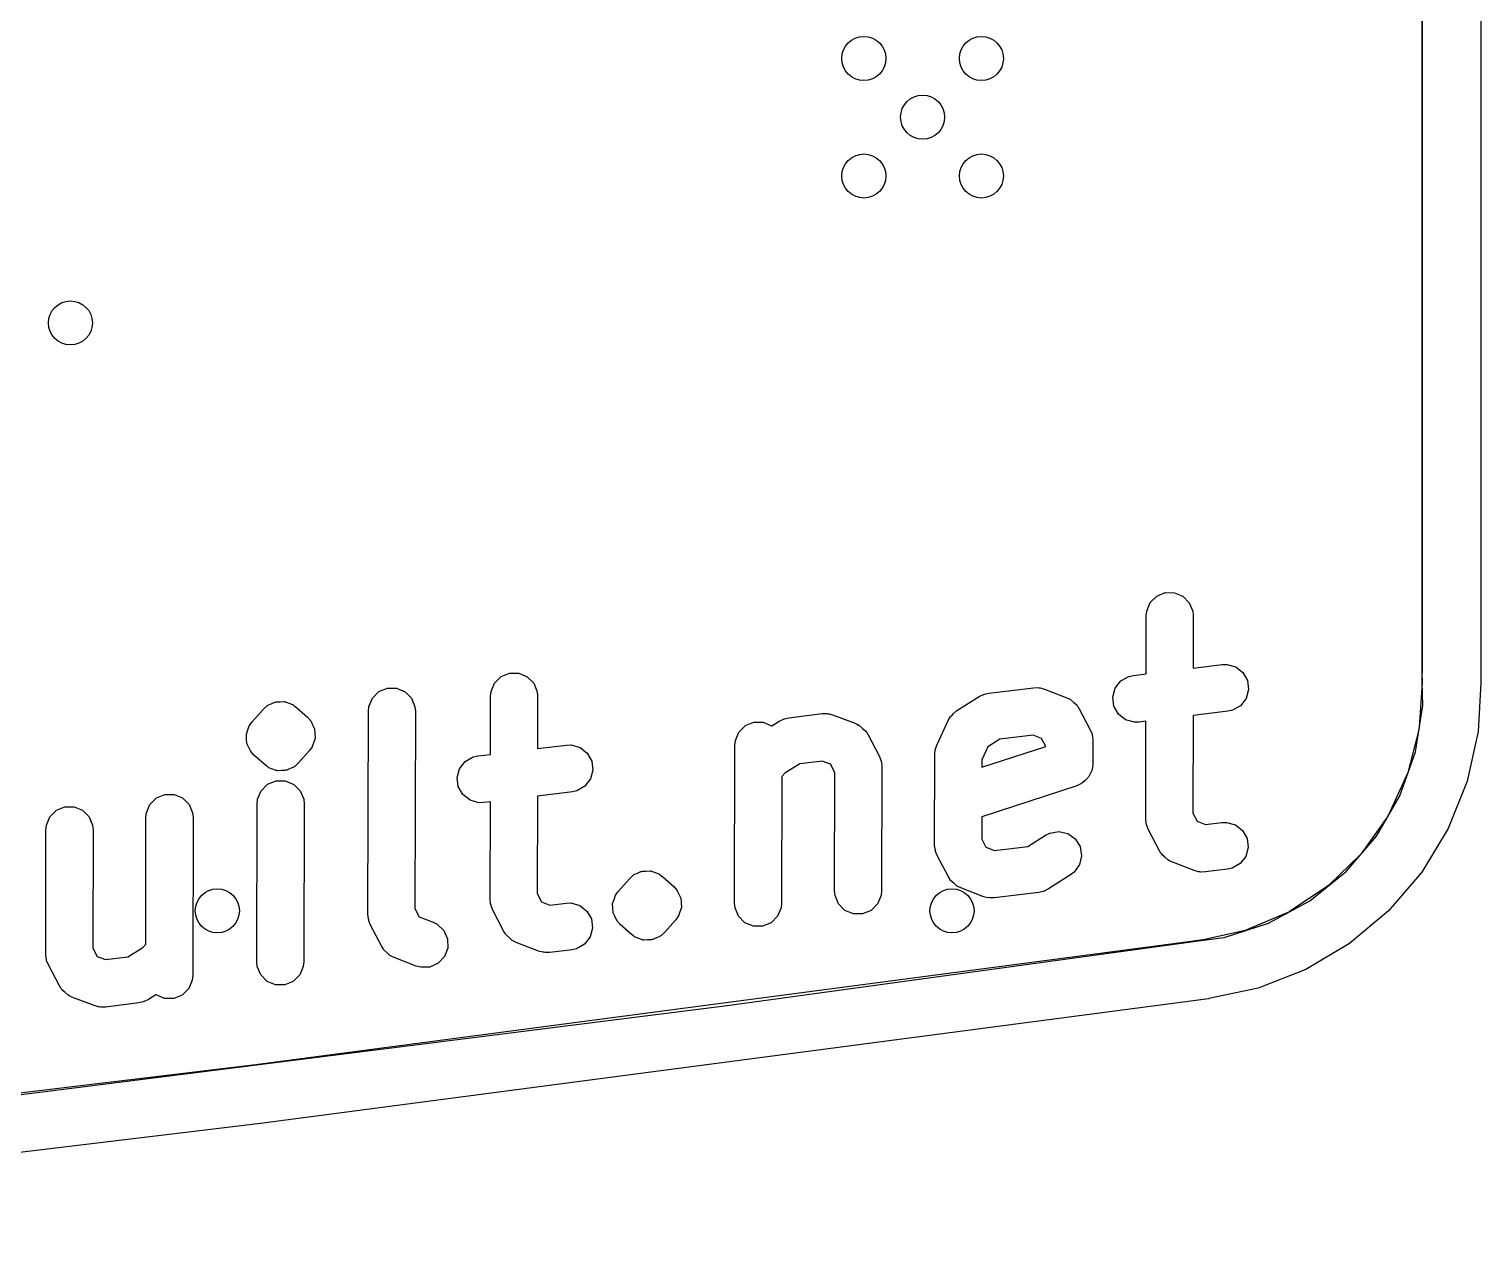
# Model space of a CAD drawing. Extents: x 94.3 to 177.3, y -118.1 to -62.3.
# Drawn here: x 172.359 to 177.3, y -115.613 to -111.5 of the extents above; entities that cross this region are included whole.
import ezdxf

# ---------------------------------------------------------------- set-up
doc = ezdxf.new("R2010")
doc.units = 0
doc.layers.add('BLACK', color=7, linetype='CONTINUOUS')

msp = doc.modelspace()

# ---------------------------------------------------------------- linework, layer by layer
at = {"layer": 'BLACK', "linetype": 'CONTINUOUS'}
for p, q in [((177.0995, -97.472966), (177.0995, -113.687004)), ((177.1, -113.72), (177.1, -97.44)), ((177.3, -97.44), (177.3, -113.72)), ((176.17444, -113.45154), (176.19656, -113.429516)), ((176.19656, -113.429516), (176.225425, -113.417634)), ((176.225425, -113.417634), (176.256639, -113.417702)), ((176.256639, -113.417702), (176.285452, -113.42971)), ((176.285452, -113.42971), (176.307476, -113.45183)), ((176.160861, -113.495956), (176.162432, -113.480352)), ((176.162432, -113.480352), (176.17444, -113.45154)), ((176.307476, -113.45183), (176.319358, -113.480695)), ((176.319358, -113.480695), (176.320861, -113.496305)), ((176.160428, -113.694074), (176.160861, -113.495956)), ((176.320861, -113.496305), (176.320472, -113.674424)), ((176.320472, -113.674424), (176.419582, -113.662255)), ((176.419582, -113.662255), (176.43526, -113.661879)), ((176.43526, -113.661879), (176.46534, -113.67022)), ((176.46534, -113.67022), (176.489937, -113.689438)), ((173.931566, -113.754268), (173.943574, -113.725456)), ((173.943574, -113.725456), (173.965694, -113.703432)), ((173.965694, -113.703432), (173.994559, -113.69155)), ((173.994559, -113.69155), (174.025773, -113.691618)), ((174.025773, -113.691618), (174.054586, -113.703626)), ((174.054586, -113.703626), (174.07661, -113.725746)), ((174.07661, -113.725746), (174.088492, -113.754611)), ((176.055401, -113.742792), (176.074619, -113.718194)), ((176.074619, -113.718194), (176.101787, -113.702824)), ((176.101787, -113.702824), (176.117091, -113.699396)), ((176.117091, -113.699396), (176.160428, -113.694074)), ((176.489937, -113.689438), (176.505308, -113.716606)), ((176.505308, -113.716606), (176.509112, -113.747587)), ((177.099383, -113.724926), (177.089458, -113.875843)), ((177.0995, -113.687004), (177.098764, -113.693222)), ((177.098764, -113.693222), (177.099474, -113.720338)), ((177.099474, -113.720338), (177.099383, -113.724926)), ((177.100192, -113.721956), (177.1, -113.72)), ((177.102158, -113.802049), (177.100033, -113.722618)), ((177.100033, -113.722618), (177.100034, -113.722618)), ((177.100034, -113.722618), (177.100192, -113.721956)), ((177.299586, -113.724199), (177.290357, -113.890436)), ((177.3, -113.72), (177.299586, -113.724199)), ((173.515642, -113.805337), (173.52765, -113.776525)), ((173.52765, -113.776525), (173.54977, -113.754501)), ((173.54977, -113.754501), (173.578635, -113.742619)), ((173.578635, -113.742619), (173.609849, -113.742687)), ((173.609849, -113.742687), (173.638662, -113.754695)), ((173.638662, -113.754695), (173.660686, -113.776815)), ((173.660686, -113.776815), (173.672568, -113.80568)), ((173.929562, -113.96799), (173.929995, -113.769872)), ((173.929995, -113.769872), (173.931566, -113.754268)), ((174.088492, -113.754611), (174.089995, -113.770221)), ((174.089995, -113.770221), (174.089606, -113.94834)), ((175.516956, -113.819137), (175.592663, -113.771459)), ((175.592663, -113.771459), (175.606688, -113.764443)), ((175.606688, -113.764443), (175.608575, -113.76412)), ((175.608575, -113.76412), (175.610241, -113.763178)), ((175.610241, -113.763178), (175.625545, -113.75975)), ((175.625545, -113.75975), (175.77679, -113.74118)), ((175.77679, -113.74118), (175.792468, -113.740804)), ((175.792468, -113.740804), (175.796257, -113.741854)), ((175.796257, -113.741854), (175.800187, -113.741757)), ((175.800187, -113.741757), (175.815303, -113.745934)), ((175.815303, -113.745934), (175.890841, -113.77504)), ((175.890841, -113.77504), (175.898488, -113.778885)), ((175.898488, -113.778885), (175.900489, -113.779514)), ((175.900489, -113.779514), (175.901616, -113.780457)), ((175.901616, -113.780457), (175.904852, -113.782085)), ((175.904852, -113.782085), (175.914361, -113.791131)), ((176.04706, -113.772872), (176.055401, -113.742792)), ((176.050864, -113.803853), (176.04706, -113.772872)), ((176.50077, -113.777667), (176.481553, -113.802265)), ((176.509112, -113.747587), (176.50077, -113.777667)), ((173.118023, -113.857706), (173.155918, -113.814672)), ((173.155918, -113.814672), (173.167386, -113.803975)), ((173.167386, -113.803975), (173.167672, -113.803834)), ((173.167672, -113.803834), (173.167884, -113.803598)), ((173.167884, -113.803598), (173.169995, -113.802582)), ((173.169995, -113.802582), (173.171657, -113.800928)), ((173.171657, -113.800928), (173.183704, -113.795968)), ((173.183704, -113.795968), (173.19541, -113.790225)), ((173.19541, -113.790225), (173.195727, -113.790204)), ((173.195727, -113.790204), (173.196014, -113.790067)), ((173.196014, -113.790067), (173.198356, -113.789936)), ((173.198356, -113.789936), (173.200522, -113.789045)), ((173.200522, -113.789045), (173.213547, -113.789073)), ((173.213547, -113.789073), (173.226562, -113.788247)), ((173.226562, -113.788247), (173.226862, -113.788349)), ((173.226862, -113.788349), (173.22718, -113.788332)), ((173.22718, -113.788332), (173.229393, -113.789107)), ((173.229393, -113.789107), (173.231736, -113.789113)), ((173.231736, -113.789113), (173.243762, -113.794125)), ((173.243762, -113.794125), (173.256099, -113.798341)), ((173.256099, -113.798341), (173.256338, -113.798552)), ((173.256338, -113.798552), (173.256638, -113.798657)), ((173.256638, -113.798657), (173.259287, -113.800595)), ((173.259287, -113.800595), (173.260549, -113.801121)), ((173.260549, -113.801121), (173.262005, -113.802584)), ((173.262005, -113.802584), (173.269295, -113.807917)), ((173.269295, -113.807917), (173.307023, -113.841666)), ((173.512563, -114.51199), (173.514071, -113.820941)), ((173.514071, -113.820941), (173.515642, -113.805337)), ((173.672568, -113.80568), (173.674071, -113.82129)), ((173.674071, -113.82129), (173.672606, -114.492629)), ((174.94494, -113.843318), (175.058375, -113.82939)), ((175.058375, -113.82939), (175.074053, -113.829014)), ((175.074053, -113.829014), (175.077842, -113.830064)), ((175.077842, -113.830064), (175.081772, -113.829967)), ((175.081772, -113.829967), (175.096888, -113.834144)), ((175.096888, -113.834144), (175.172426, -113.86325)), ((175.500397, -113.834645), (175.504569, -113.828754)), ((175.504569, -113.828754), (175.516956, -113.819137)), ((175.914361, -113.791131), (175.92442, -113.799555)), ((175.92442, -113.799555), (175.926401, -113.802585)), ((175.926401, -113.802585), (175.927468, -113.8036)), ((175.927468, -113.8036), (175.928318, -113.805517)), ((175.928318, -113.805517), (175.933003, -113.812681)), ((175.933003, -113.812681), (175.970647, -113.884822)), ((176.066234, -113.831021), (176.050864, -113.803853)), ((176.090832, -113.850239), (176.066234, -113.831021)), ((176.439081, -113.821063), (176.32012, -113.835669)), ((176.454384, -113.817635), (176.439081, -113.821063)), ((176.481553, -113.802265), (176.454384, -113.817635)), ((177.077229, -113.958999), (177.102158, -113.802049)), ((173.103946, -113.884822), (173.108863, -113.870435)), ((173.108863, -113.870435), (173.109108, -113.870093)), ((173.109108, -113.870093), (173.109178, -113.869896)), ((173.109178, -113.869896), (173.10955, -113.869479)), ((173.10955, -113.869479), (173.118023, -113.857706)), ((173.307023, -113.841666), (173.316833, -113.852349)), ((173.316833, -113.852349), (173.317253, -113.852719)), ((173.317253, -113.852719), (173.317345, -113.852906)), ((173.317345, -113.852906), (173.31763, -113.853217)), ((173.31763, -113.853217), (173.32424, -113.86696)), ((173.32424, -113.86696), (173.331003, -113.880742)), ((173.331003, -113.880742), (173.331023, -113.88106)), ((173.331023, -113.88106), (173.331161, -113.881347)), ((173.331161, -113.881347), (173.332007, -113.89656)), ((174.774836, -113.892059), (174.796956, -113.870035)), ((174.796956, -113.870035), (174.825821, -113.858153)), ((174.825821, -113.858153), (174.857035, -113.858222)), ((174.857035, -113.858222), (174.885848, -113.870229)), ((174.885848, -113.870229), (174.886646, -113.871031)), ((174.886646, -113.871031), (174.912059, -113.855027)), ((174.912059, -113.855027), (174.926084, -113.848011)), ((174.926084, -113.848011), (174.927971, -113.847688)), ((174.927971, -113.847688), (174.929637, -113.846746)), ((174.929637, -113.846746), (174.94494, -113.843318)), ((175.172426, -113.86325), (175.180073, -113.867095)), ((175.180073, -113.867095), (175.182074, -113.867724)), ((175.182074, -113.867724), (175.183201, -113.868667)), ((175.183201, -113.868667), (175.186437, -113.870295)), ((175.186437, -113.870295), (175.195946, -113.879341)), ((175.195946, -113.879341), (175.206005, -113.887765)), ((175.449108, -113.934441), (175.487087, -113.853014)), ((175.487087, -113.853014), (175.495077, -113.83952)), ((175.495077, -113.83952), (175.500397, -113.834645)), ((176.120912, -113.85858), (176.090832, -113.850239)), ((176.136589, -113.858204), (176.120912, -113.85858)), ((176.160076, -113.85532), (176.136589, -113.858204)), ((176.159353, -114.187005), (176.160076, -113.85532)), ((176.32012, -113.835669), (176.319396, -114.167645)), ((177.089458, -113.875843), (177.088019, -113.884902)), ((173.098768, -113.899973), (173.09887, -113.899672)), ((173.099737, -113.915234), (173.098768, -113.899973)), ((173.098853, -113.899354), (173.103946, -113.884822)), ((173.09887, -113.899672), (173.098853, -113.899354)), ((173.100588, -113.93052), (173.099737, -113.915234)), ((173.100725, -113.930806), (173.100588, -113.93052)), ((173.100746, -113.931124), (173.100725, -113.930806)), ((173.107495, -113.94488), (173.100746, -113.931124)), ((173.327858, -113.926882), (173.322887, -113.941432)), ((173.332895, -113.912513), (173.327858, -113.926882)), ((173.332007, -113.89656), (173.332981, -113.911894)), ((173.332981, -113.911894), (173.332877, -113.912197)), ((173.332877, -113.912197), (173.332895, -113.912513)), ((174.761257, -113.936476), (174.762828, -113.920872)), ((174.762828, -113.920872), (174.774836, -113.892059)), ((175.206005, -113.887765), (175.207986, -113.890795)), ((175.207986, -113.890795), (175.209053, -113.89181)), ((175.209053, -113.89181), (175.209903, -113.893727)), ((175.209903, -113.893727), (175.214588, -113.900891)), ((175.214588, -113.900891), (175.252232, -113.973032)), ((175.662792, -113.916378), (175.622139, -113.94198)), ((175.776438, -113.902425), (175.662792, -113.916378)), ((175.805127, -113.913479), (175.776438, -113.902425)), ((175.819289, -113.94062), (175.805127, -113.913479)), ((175.970647, -113.884822), (175.976504, -113.899369)), ((175.976504, -113.899369), (175.976826, -113.903013)), ((175.976826, -113.903013), (175.978219, -113.906396)), ((175.978219, -113.906396), (175.979722, -113.922006)), ((175.979722, -113.922006), (175.979554, -113.998789)), ((177.088019, -113.884902), (177.051262, -114.029232)), ((177.290357, -113.890436), (177.252745, -114.059627)), ((173.114119, -113.95865), (173.107495, -113.94488)), ((173.114403, -113.95896), (173.114119, -113.95865)), ((173.114496, -113.959148), (173.114403, -113.95896)), ((173.114915, -113.959517), (173.114496, -113.959148)), ((173.124726, -113.970201), (173.114915, -113.959517)), ((173.162454, -114.00395), (173.124726, -113.970201)), ((173.313726, -113.954161), (173.275831, -113.997195)), ((173.322203, -113.942382), (173.313726, -113.954161)), ((173.322571, -113.941971), (173.322203, -113.942382)), ((173.322639, -113.941776), (173.322571, -113.941971)), ((173.322887, -113.941432), (173.322639, -113.941776)), ((173.843754, -113.99211), (173.870922, -113.97674)), ((173.870922, -113.97674), (173.886225, -113.973312)), ((173.886225, -113.973312), (173.929562, -113.96799)), ((174.089606, -113.94834), (174.188716, -113.936171)), ((174.188716, -113.936171), (174.204394, -113.935795)), ((174.204394, -113.935795), (174.234474, -113.944136)), ((174.234474, -113.944136), (174.259071, -113.963354)), ((174.259071, -113.963354), (174.274442, -113.990522)), ((174.760084, -114.473957), (174.761257, -113.936476)), ((175.252232, -113.973032), (175.258089, -113.987579)), ((175.440939, -114.275215), (175.441609, -113.968082)), ((175.441609, -113.968082), (175.44318, -113.952479)), ((175.44318, -113.952479), (175.443829, -113.950921)), ((175.443829, -113.950921), (175.443903, -113.949234)), ((175.443903, -113.949234), (175.449108, -113.934441)), ((175.601514, -114.011551), (175.819289, -113.94062)), ((175.622139, -113.94198), (175.60157, -113.986078)), ((177.02405, -114.108756), (177.077229, -113.958999)), ((173.169743, -114.009282), (173.162454, -114.00395)), ((173.1712, -114.010746), (173.169743, -114.009282)), ((173.172461, -114.011271), (173.1712, -114.010746)), ((173.175111, -114.01321), (173.172461, -114.011271)), ((173.175412, -114.013315), (173.175111, -114.01321)), ((173.17565, -114.013525), (173.175412, -114.013315)), ((173.187976, -114.017737), (173.17565, -114.013525)), ((173.200013, -114.022754), (173.187976, -114.017737)), ((173.202355, -114.022759), (173.200013, -114.022754)), ((173.204569, -114.023535), (173.202355, -114.022759)), ((173.204887, -114.023517), (173.204569, -114.023535)), ((173.205188, -114.02362), (173.204887, -114.023517)), ((173.218202, -114.022793), (173.205188, -114.02362)), ((173.231227, -114.022822), (173.218202, -114.022793)), ((173.233393, -114.02193), (173.231227, -114.022822)), ((173.235735, -114.0218), (173.233393, -114.02193)), ((173.236021, -114.021662), (173.235735, -114.0218)), ((173.236339, -114.021642), (173.236021, -114.021662)), ((173.248037, -114.015902), (173.236339, -114.021642)), ((173.260092, -114.01094), (173.248037, -114.015902)), ((173.261755, -114.009283), (173.260092, -114.01094)), ((173.263865, -114.008269), (173.261755, -114.009283)), ((173.264076, -114.008032), (173.263865, -114.008269)), ((173.264363, -114.007892), (173.264076, -114.008032)), ((173.275831, -113.997195), (173.264363, -114.007892)), ((173.816195, -114.046788), (173.824536, -114.016708)), ((173.824536, -114.016708), (173.843754, -113.99211)), ((174.278246, -114.021503), (174.269904, -114.051583)), ((174.274442, -113.990522), (174.278246, -114.021503)), ((174.931391, -114.031936), (174.921023, -114.04371)), ((174.982188, -113.999946), (174.931391, -114.031936)), ((175.058023, -113.990635), (174.982188, -113.999946)), ((175.086712, -114.001689), (175.058023, -113.990635)), ((175.101263, -114.029576), (175.086712, -114.001689)), ((175.100385, -114.432174), (175.101263, -114.029576)), ((175.258089, -113.987579), (175.258411, -113.991222)), ((175.258411, -113.991222), (175.259804, -113.994605)), ((175.259804, -113.994605), (175.261307, -114.010216)), ((175.261307, -114.010216), (175.260385, -114.432524)), ((175.60157, -113.986078), (175.601514, -114.011551)), ((175.970834, -114.031544), (175.965975, -114.043205)), ((175.976567, -114.020274), (175.970834, -114.031544)), ((175.976805, -114.017219), (175.976567, -114.020274)), ((175.977983, -114.014393), (175.976805, -114.017219)), ((175.979554, -113.998789), (175.977983, -114.014393)), ((177.051262, -114.029232), (177.048193, -114.037875)), ((173.148951, -114.091692), (173.171071, -114.069668)), ((173.171071, -114.069668), (173.199936, -114.057786)), ((173.199936, -114.057786), (173.23115, -114.057855)), ((173.23115, -114.057855), (173.259963, -114.069862)), ((173.259963, -114.069862), (173.281987, -114.091983)), ((173.819999, -114.077769), (173.816195, -114.046788)), ((173.835369, -114.104937), (173.819999, -114.077769)), ((174.250687, -114.076181), (174.223518, -114.091551)), ((174.269904, -114.051583), (174.250687, -114.076181)), ((174.921023, -114.04371), (174.920084, -114.474307)), ((175.92433, -114.074681), (175.601147, -114.179945)), ((175.938694, -114.068386), (175.92433, -114.074681)), ((175.941022, -114.066394), (175.938694, -114.068386)), ((175.943854, -114.065229), (175.941022, -114.066394)), ((175.952805, -114.056316), (175.943854, -114.065229)), ((175.962416, -114.048097), (175.952805, -114.056316)), ((175.963805, -114.045364), (175.962416, -114.048097)), ((175.965975, -114.043205), (175.963805, -114.045364)), ((177.048193, -114.037875), (176.985692, -114.173062)), ((177.252745, -114.059627), (177.188129, -114.220452)), ((172.770837, -114.138119), (172.792957, -114.116096)), ((172.792957, -114.116096), (172.821822, -114.104213)), ((172.821822, -114.104213), (172.853036, -114.104281)), ((172.853036, -114.104281), (172.881849, -114.116289)), ((172.881849, -114.116289), (172.903873, -114.138409)), ((173.135372, -114.136109), (173.136943, -114.120505)), ((173.136943, -114.120505), (173.148951, -114.091692)), ((173.281987, -114.091983), (173.293869, -114.120848)), ((173.293869, -114.120848), (173.295372, -114.136458)), ((173.859967, -114.124155), (173.835369, -114.104937)), ((173.890047, -114.132496), (173.859967, -114.124155)), ((173.92921, -114.129236), (173.905725, -114.13212)), ((173.928487, -114.460921), (173.92921, -114.129236)), ((174.089254, -114.109585), (174.08853, -114.441561)), ((174.208215, -114.094979), (174.089254, -114.109585)), ((174.223518, -114.091551), (174.208215, -114.094979)), ((176.94441, -114.246279), (177.02405, -114.108756)), ((172.418528, -114.208716), (172.430536, -114.179903)), ((172.430536, -114.179903), (172.452656, -114.157879)), ((172.452656, -114.157879), (172.481521, -114.145997)), ((172.481521, -114.145997), (172.512735, -114.146065)), ((172.512735, -114.146065), (172.541548, -114.158073)), ((172.541548, -114.158073), (172.563572, -114.180193)), ((172.563572, -114.180193), (172.575454, -114.209058)), ((172.757258, -114.182536), (172.758829, -114.166932)), ((172.758829, -114.166932), (172.770837, -114.138119)), ((172.903873, -114.138409), (172.915755, -114.167274)), ((172.915755, -114.167274), (172.917258, -114.182885)), ((173.134199, -114.673591), (173.135372, -114.136109)), ((173.295372, -114.136458), (173.294199, -114.673941)), ((173.905725, -114.13212), (173.890047, -114.132496)), ((175.601147, -114.179945), (175.600981, -114.255855)), ((176.319396, -114.167645), (176.333946, -114.19553)), ((176.985692, -114.173062), (176.981096, -114.180999)), ((172.416035, -114.646626), (172.416957, -114.224319)), ((172.416957, -114.224319), (172.418528, -114.208716)), ((172.575454, -114.209058), (172.576957, -114.224669)), ((172.576957, -114.224669), (172.576078, -114.627265)), ((172.756319, -114.613131), (172.757258, -114.182536)), ((172.917258, -114.182885), (172.916086, -114.720366)), ((176.160856, -114.202616), (176.159353, -114.187005)), ((176.162248, -114.205998), (176.160856, -114.202616)), ((176.162571, -114.209642), (176.162248, -114.205998)), ((176.168429, -114.22419), (176.162571, -114.209642)), ((176.206072, -114.29633), (176.168429, -114.22419)), ((176.333946, -114.19553), (176.362636, -114.206585)), ((176.362636, -114.206585), (176.418408, -114.199737)), ((176.418408, -114.199737), (176.434086, -114.199361)), ((176.434086, -114.199361), (176.464166, -114.207702)), ((176.464166, -114.207702), (176.488763, -114.226919)), ((176.488763, -114.226919), (176.504134, -114.254087)), ((176.981096, -114.180999), (176.89495, -114.302498)), ((177.188129, -114.220452), (177.098229, -114.368634)), ((175.442442, -114.290826), (175.440939, -114.275215)), ((175.600981, -114.255855), (175.615533, -114.283742)), ((175.757867, -114.280841), (175.818442, -114.242694)), ((175.818442, -114.242694), (175.832467, -114.235678)), ((175.832467, -114.235678), (175.863236, -114.230418)), ((175.863236, -114.230418), (175.893675, -114.237333)), ((175.893675, -114.237333), (175.919151, -114.25537)), ((175.919151, -114.25537), (175.935784, -114.281783)), ((176.504134, -114.254087), (176.507938, -114.285069)), ((176.840989, -114.36694), (176.94441, -114.246279)), ((175.443834, -114.294209), (175.442442, -114.290826)), ((175.444157, -114.297851), (175.443834, -114.294209)), ((175.450014, -114.312399), (175.444157, -114.297851)), ((175.487657, -114.384539), (175.450014, -114.312399)), ((175.615533, -114.283742), (175.64422, -114.294795)), ((175.64422, -114.294795), (175.757867, -114.280841)), ((175.941045, -114.312552), (175.93413, -114.34299)), ((175.935784, -114.281783), (175.941045, -114.312552)), ((176.210756, -114.303493), (176.206072, -114.29633)), ((176.211606, -114.305408), (176.210756, -114.303493)), ((176.212671, -114.306421), (176.211606, -114.305408)), ((176.214655, -114.309455), (176.212671, -114.306421)), ((176.224714, -114.317879), (176.214655, -114.309455)), ((176.234222, -114.326924), (176.224714, -114.317879)), ((176.23746, -114.328552), (176.234222, -114.326924)), ((176.499597, -114.315149), (176.48038, -114.339746)), ((176.507938, -114.285069), (176.499597, -114.315149)), ((176.888981, -114.309462), (176.782089, -114.413181)), ((176.89495, -114.302498), (176.888981, -114.309462)), ((174.416177, -114.378814), (174.417839, -114.377161)), ((174.417839, -114.377161), (174.429887, -114.372201)), ((174.429887, -114.372201), (174.441591, -114.366459)), ((174.441591, -114.366459), (174.441909, -114.366438)), ((174.441909, -114.366438), (174.442196, -114.366301)), ((174.442196, -114.366301), (174.444537, -114.36617)), ((174.444537, -114.36617), (174.446704, -114.365279)), ((174.446704, -114.365279), (174.459721, -114.365307)), ((174.459721, -114.365307), (174.472743, -114.364481)), ((174.472743, -114.364481), (174.473046, -114.364584)), ((174.473046, -114.364584), (174.473362, -114.364567)), ((174.473362, -114.364567), (174.475575, -114.365342)), ((174.475575, -114.365342), (174.477918, -114.365348)), ((174.477918, -114.365348), (174.489933, -114.370355)), ((174.489933, -114.370355), (174.50228, -114.374575)), ((174.50228, -114.374575), (174.502519, -114.374785)), ((174.502519, -114.374785), (174.50282, -114.374891)), ((174.50282, -114.374891), (174.505473, -114.376832)), ((174.505473, -114.376832), (174.50673, -114.377356)), ((174.50673, -114.377356), (174.50818, -114.378812)), ((175.916092, -114.368466), (175.903704, -114.378084)), ((175.93413, -114.34299), (175.916092, -114.368466)), ((176.238587, -114.329496), (176.23746, -114.328552)), ((176.240583, -114.330123), (176.238587, -114.329496)), ((176.248232, -114.33397), (176.240583, -114.330123)), ((176.32377, -114.363077), (176.248232, -114.33397)), ((176.338886, -114.367254), (176.32377, -114.363077)), ((176.342817, -114.367156), (176.338886, -114.367254)), ((176.346607, -114.368207), (176.342817, -114.367156)), ((176.362285, -114.367831), (176.346607, -114.368207)), ((176.437908, -114.358545), (176.362285, -114.367831)), ((176.453212, -114.355117), (176.437908, -114.358545)), ((176.48038, -114.339746), (176.453212, -114.355117)), ((176.717268, -114.46668), (176.840989, -114.36694)), ((177.098229, -114.368634), (176.985435, -114.500231)), ((174.364204, -114.43394), (174.402099, -114.390906)), ((174.402099, -114.390906), (174.413567, -114.380209)), ((174.413567, -114.380209), (174.413851, -114.380069)), ((174.413851, -114.380069), (174.414065, -114.379831)), ((174.414065, -114.379831), (174.416177, -114.378814)), ((174.50818, -114.378812), (174.515477, -114.384151)), ((174.515477, -114.384151), (174.553203, -114.4179)), ((174.553203, -114.4179), (174.563018, -114.428587)), ((175.492342, -114.391705), (175.487657, -114.384539)), ((175.493192, -114.39362), (175.492342, -114.391705)), ((175.494256, -114.394632), (175.493192, -114.39362)), ((175.496239, -114.397665), (175.494256, -114.394632)), ((175.506301, -114.406091), (175.496239, -114.397665)), ((175.515808, -114.415136), (175.506301, -114.406091)), ((175.519044, -114.416763), (175.515808, -114.415136)), ((175.52017, -114.417706), (175.519044, -114.416763)), ((175.522166, -114.418333), (175.52017, -114.417706)), ((175.529818, -114.422181), (175.522166, -114.418333)), ((175.605357, -114.451287), (175.529818, -114.422181)), ((175.827997, -114.425761), (175.813972, -114.432777)), ((175.903704, -114.378084), (175.827997, -114.425761)), ((176.774948, -114.418937), (176.650918, -114.50138)), ((176.782089, -114.413181), (176.774948, -114.418937)), ((173.92999, -114.476532), (173.928487, -114.460921)), ((173.931382, -114.479914), (173.92999, -114.476532)), ((174.08853, -114.441561), (174.103081, -114.469446)), ((174.103081, -114.469446), (174.13177, -114.480501)), ((174.13177, -114.480501), (174.187542, -114.473653)), ((174.187542, -114.473653), (174.20322, -114.473277)), ((174.20322, -114.473277), (174.233299, -114.481618)), ((174.344949, -114.476207), (174.345052, -114.475903)), ((174.345922, -114.491537), (174.344949, -114.476207)), ((174.345035, -114.475587), (174.350105, -114.461119)), ((174.345052, -114.475903), (174.345035, -114.475587)), ((174.350105, -114.461119), (174.355044, -114.446669)), ((174.355044, -114.446669), (174.355289, -114.446328)), ((174.355289, -114.446328), (174.355359, -114.446129)), ((174.355359, -114.446129), (174.355735, -114.445708)), ((174.355735, -114.445708), (174.364204, -114.43394)), ((174.563018, -114.428587), (174.563433, -114.428953)), ((174.563433, -114.428953), (174.563524, -114.429138)), ((174.563524, -114.429138), (174.563811, -114.429451)), ((174.563811, -114.429451), (174.570446, -114.443247)), ((174.570446, -114.443247), (174.577183, -114.456976)), ((174.577183, -114.456976), (174.577203, -114.457294)), ((174.577203, -114.457294), (174.577341, -114.457581)), ((174.577341, -114.457581), (174.578187, -114.472796)), ((174.578187, -114.472796), (174.579161, -114.488128)), ((174.761587, -114.489568), (174.760084, -114.473957)), ((174.920084, -114.474307), (174.918513, -114.48991)), ((175.101888, -114.447785), (175.100385, -114.432174)), ((175.11377, -114.47665), (175.101888, -114.447785)), ((175.135794, -114.49877), (175.11377, -114.47665)), ((175.258814, -114.448127), (175.246806, -114.47694)), ((175.260385, -114.432524), (175.258814, -114.448127)), ((175.620473, -114.455464), (175.605357, -114.451287)), ((175.624403, -114.455366), (175.620473, -114.455464)), ((175.628193, -114.456417), (175.624403, -114.455366)), ((175.643871, -114.456041), (175.628193, -114.456417)), ((175.795116, -114.43747), (175.643871, -114.456041)), ((175.810419, -114.434042), (175.795116, -114.43747)), ((175.812084, -114.433099), (175.810419, -114.434042)), ((175.813972, -114.432777), (175.812084, -114.433099)), ((176.577409, -114.542142), (176.717268, -114.46668)), ((173.514066, -114.527601), (173.512563, -114.51199)), ((173.672606, -114.492629), (173.687157, -114.520516)), ((173.687157, -114.520516), (173.73451, -114.538762)), ((173.931705, -114.483558), (173.931382, -114.479914)), ((173.937563, -114.498106), (173.931705, -114.483558)), ((173.975206, -114.570246), (173.937563, -114.498106)), ((174.233299, -114.481618), (174.257897, -114.500835)), ((174.257897, -114.500835), (174.273268, -114.528003)), ((174.346769, -114.506753), (174.345922, -114.491537)), ((174.346906, -114.507039), (174.346769, -114.506753)), ((174.346927, -114.507358), (174.346906, -114.507039)), ((174.353662, -114.521086), (174.346927, -114.507358)), ((174.360299, -114.534884), (174.353662, -114.521086)), ((174.568383, -114.518615), (174.559906, -114.530395)), ((174.56875, -114.518206), (174.568383, -114.518615)), ((174.568818, -114.518011), (174.56875, -114.518206)), ((174.569067, -114.517666), (174.568818, -114.518011)), ((174.574044, -114.503101), (174.569067, -114.517666)), ((174.579075, -114.488748), (174.574044, -114.503101)), ((174.579161, -114.488128), (174.579057, -114.488431)), ((174.579057, -114.488431), (174.579075, -114.488748)), ((174.773469, -114.518433), (174.761587, -114.489568)), ((174.795493, -114.540553), (174.773469, -114.518433)), ((174.906505, -114.518723), (174.884385, -114.540747)), ((174.918513, -114.48991), (174.906505, -114.518723)), ((175.164607, -114.510778), (175.135794, -114.49877)), ((175.195821, -114.510846), (175.164607, -114.510778)), ((175.224686, -114.498964), (175.195821, -114.510846)), ((175.246806, -114.47694), (175.224686, -114.498964)), ((176.642846, -114.505736), (176.505831, -114.564141)), ((176.650918, -114.50138), (176.642846, -114.505736)), ((176.985435, -114.500231), (176.85275, -114.611741)), ((173.515458, -114.530984), (173.514066, -114.527601)), ((173.515781, -114.534626), (173.515458, -114.530984)), ((173.521638, -114.549174), (173.515781, -114.534626)), ((173.559281, -114.621314), (173.521638, -114.549174)), ((173.73451, -114.538762), (173.74852, -114.545808)), ((173.74852, -114.545808), (173.771136, -114.567323)), ((173.771136, -114.567323), (173.783795, -114.595855)), ((173.979889, -114.577407), (173.975206, -114.570246)), ((174.277072, -114.558985), (174.268731, -114.589064)), ((174.273268, -114.528003), (174.277072, -114.558985)), ((174.360586, -114.535196), (174.360299, -114.534884)), ((174.360677, -114.535382), (174.360586, -114.535196)), ((174.361091, -114.535746), (174.360677, -114.535382)), ((174.370906, -114.546435), (174.361091, -114.535746)), ((174.408633, -114.580183), (174.370906, -114.546435)), ((174.522011, -114.573429), (174.510543, -114.584126)), ((174.559906, -114.530395), (174.522011, -114.573429)), ((174.824306, -114.552561), (174.795493, -114.540553)), ((174.85552, -114.552629), (174.824306, -114.552561)), ((174.884385, -114.540747), (174.85552, -114.552629)), ((176.497099, -114.566948), (176.34978, -114.599774)), ((176.426119, -114.590787), (176.577409, -114.542142)), ((176.505831, -114.564141), (176.497099, -114.566948)), ((172.695153, -114.656895), (172.745952, -114.624904)), ((172.745952, -114.624904), (172.756319, -114.613131)), ((176.313773, -114.604717), (173.121877, -115.0248)), ((173.563963, -114.628475), (173.559281, -114.621314)), ((173.783795, -114.595855), (173.784572, -114.627061)), ((173.98074, -114.579325), (173.979889, -114.577407)), ((173.981806, -114.580339), (173.98074, -114.579325)), ((173.983789, -114.583371), (173.981806, -114.580339)), ((173.993845, -114.591792), (173.983789, -114.583371)), ((174.003356, -114.60084), (173.993845, -114.591792)), ((174.006594, -114.602468), (174.003356, -114.60084)), ((174.007721, -114.603412), (174.006594, -114.602468)), ((174.009718, -114.604039), (174.007721, -114.603412)), ((174.017367, -114.607886), (174.009718, -114.604039)), ((174.092906, -114.636993), (174.017367, -114.607886)), ((174.249514, -114.613662), (174.222346, -114.629033)), ((174.268731, -114.589064), (174.249514, -114.613662)), ((174.415922, -114.585516), (174.408633, -114.580183)), ((174.41738, -114.58698), (174.415922, -114.585516)), ((174.418642, -114.587506), (174.41738, -114.58698)), ((174.42129, -114.589443), (174.418642, -114.587506)), ((174.42159, -114.589548), (174.42129, -114.589443)), ((174.42183, -114.589759), (174.42159, -114.589548)), ((174.434153, -114.59397), (174.42183, -114.589759)), ((174.446192, -114.598988), (174.434153, -114.59397)), ((174.448537, -114.598993), (174.446192, -114.598988)), ((174.450748, -114.599768), (174.448537, -114.598993)), ((174.451064, -114.59975), (174.450748, -114.599768)), ((174.451368, -114.599854), (174.451064, -114.59975)), ((174.464382, -114.599027), (174.451368, -114.599854)), ((174.477406, -114.599056), (174.464382, -114.599027)), ((174.479572, -114.598164), (174.477406, -114.599056)), ((174.481914, -114.598034), (174.479572, -114.598164)), ((174.4822, -114.597896), (174.481914, -114.598034)), ((174.482519, -114.597876), (174.4822, -114.597896)), ((174.494222, -114.592133), (174.482519, -114.597876)), ((174.506271, -114.587174), (174.494222, -114.592133)), ((174.507932, -114.585519), (174.506271, -114.587174)), ((174.510044, -114.584504), (174.507932, -114.585519)), ((174.510256, -114.584266), (174.510044, -114.584504)), ((174.510543, -114.584126), (174.510256, -114.584266)), ((174.7352, -114.821907), (176.346412, -114.600927)), ((176.313781, -114.604714), (176.313773, -114.604717)), ((176.313783, -114.604715), (176.313781, -114.604714)), ((176.320376, -114.603845), (176.313783, -114.604715)), ((176.320521, -114.603736), (176.320376, -114.603845)), ((176.345271, -114.600564), (176.320521, -114.603736)), ((176.34544, -114.600542), (176.345271, -114.600564)), ((176.34978, -114.599774), (176.34544, -114.600542)), ((176.346412, -114.600927), (176.346412, -114.600928)), ((176.346412, -114.600928), (176.346867, -114.600985)), ((176.346867, -114.600985), (176.347295, -114.60081)), ((176.347295, -114.60081), (176.347298, -114.600838)), ((176.347298, -114.600838), (176.426119, -114.590787)), ((176.85275, -114.611741), (176.703702, -114.700199)), ((172.417538, -114.662237), (172.416035, -114.646626)), ((172.41893, -114.665619), (172.417538, -114.662237)), ((172.419253, -114.669263), (172.41893, -114.665619)), ((172.42511, -114.68381), (172.419253, -114.669263)), ((172.576078, -114.627265), (172.590629, -114.655152)), ((172.590629, -114.655152), (172.619317, -114.666206)), ((172.619317, -114.666206), (172.695153, -114.656895)), ((173.135702, -114.689202), (173.134199, -114.673591)), ((173.294199, -114.673941), (173.292628, -114.689544)), ((173.564815, -114.630394), (173.563963, -114.628475)), ((173.565882, -114.631409), (173.564815, -114.630394)), ((173.567864, -114.63444), (173.565882, -114.631409)), ((173.577923, -114.642864), (173.567864, -114.63444)), ((173.587431, -114.651909), (173.577923, -114.642864)), ((173.590666, -114.653536), (173.587431, -114.651909)), ((173.591795, -114.654481), (173.590666, -114.653536)), ((173.593795, -114.655109), (173.591795, -114.654481)), ((173.601442, -114.658955), (173.593795, -114.655109)), ((173.676981, -114.688062), (173.601442, -114.658955)), ((173.773349, -114.656187), (173.751834, -114.678803)), ((173.784572, -114.627061), (173.773349, -114.656187)), ((174.108022, -114.64117), (174.092906, -114.636993)), ((174.111952, -114.641072), (174.108022, -114.64117)), ((174.115742, -114.642123), (174.111952, -114.641072)), ((174.13142, -114.641747), (174.115742, -114.642123)), ((174.207042, -114.632461), (174.13142, -114.641747)), ((174.222346, -114.629033), (174.207042, -114.632461)), ((172.462754, -114.755951), (172.42511, -114.68381)), ((172.916086, -114.720366), (172.914515, -114.73597)), ((173.147584, -114.718067), (173.135702, -114.689202)), ((173.169608, -114.740187), (173.147584, -114.718067)), ((173.28062, -114.718357), (173.2585, -114.740381)), ((173.292628, -114.689544), (173.28062, -114.718357)), ((173.692097, -114.692239), (173.676981, -114.688062)), ((173.723302, -114.691462), (173.692097, -114.692239)), ((173.751834, -114.678803), (173.723302, -114.691462)), ((176.703702, -114.700199), (176.542256, -114.76325)), ((172.467439, -114.763116), (172.462754, -114.755951)), ((172.468289, -114.765031), (172.467439, -114.763116)), ((172.469353, -114.766043), (172.468289, -114.765031)), ((172.471337, -114.769077), (172.469353, -114.766043)), ((172.481399, -114.777503), (172.471337, -114.769077)), ((172.902507, -114.764783), (172.880387, -114.786807)), ((172.914515, -114.73597), (172.902507, -114.764783)), ((173.198421, -114.752195), (173.169608, -114.740187)), ((173.229635, -114.752263), (173.198421, -114.752195)), ((173.2585, -114.740381), (173.229635, -114.752263)), ((176.542256, -114.76325), (176.373782, -114.79899)), ((171.508154, -115.228746), (174.7352, -114.821907)), ((172.490905, -114.786547), (172.481399, -114.777503)), ((172.494141, -114.788174), (172.490905, -114.786547)), ((172.495268, -114.789118), (172.494141, -114.788174)), ((172.497267, -114.789746), (172.495268, -114.789118)), ((172.504915, -114.793592), (172.497267, -114.789746)), ((172.580454, -114.822698), (172.504915, -114.793592)), ((172.732402, -114.813524), (172.618968, -114.827452)), ((172.747705, -114.810096), (172.732402, -114.813524)), ((172.74937, -114.809153), (172.747705, -114.810096)), ((172.751258, -114.808831), (172.74937, -114.809153)), ((172.765283, -114.801815), (172.751258, -114.808831)), ((172.790696, -114.78581), (172.765283, -114.801815)), ((172.791495, -114.786613), (172.790696, -114.78581)), ((172.820308, -114.798621), (172.791495, -114.786613)), ((172.851522, -114.798689), (172.820308, -114.798621)), ((172.880387, -114.786807), (172.851522, -114.798689)), ((176.372698, -114.799189), (173.146694, -115.22376)), ((176.372705, -114.79919), (176.372698, -114.799189)), ((176.372709, -114.799218), (176.372705, -114.79919)), ((176.373085, -114.799138), (176.372709, -114.799218)), ((176.373588, -114.799072), (176.373085, -114.799138)), ((176.373782, -114.79899), (176.373588, -114.799072)), ((172.59557, -114.826875), (172.580454, -114.822698)), ((172.5995, -114.826777), (172.59557, -114.826875)), ((172.60329, -114.827828), (172.5995, -114.826777)), ((172.618968, -114.827452), (172.60329, -114.827828)), ((173.121337, -115.024868), (169.892703, -115.414051)), ((173.121877, -115.0248), (173.121337, -115.024868)), ((173.146694, -115.22376), (169.915365, -115.613269))]:
    msp.add_line(p, q, dxfattribs=at)
at = {"layer": 'BLACK'}
for centre in [(175.2, -111.6), (175.6, -111.6), (175.4, -111.8), (175.2, -112), (175.6, -112), (172.5, -112.5), (173, -114.5), (175.5, -114.5)]:
    msp.add_circle(centre, 0.075, dxfattribs=at)

doc.saveas('drawing.dxf')
